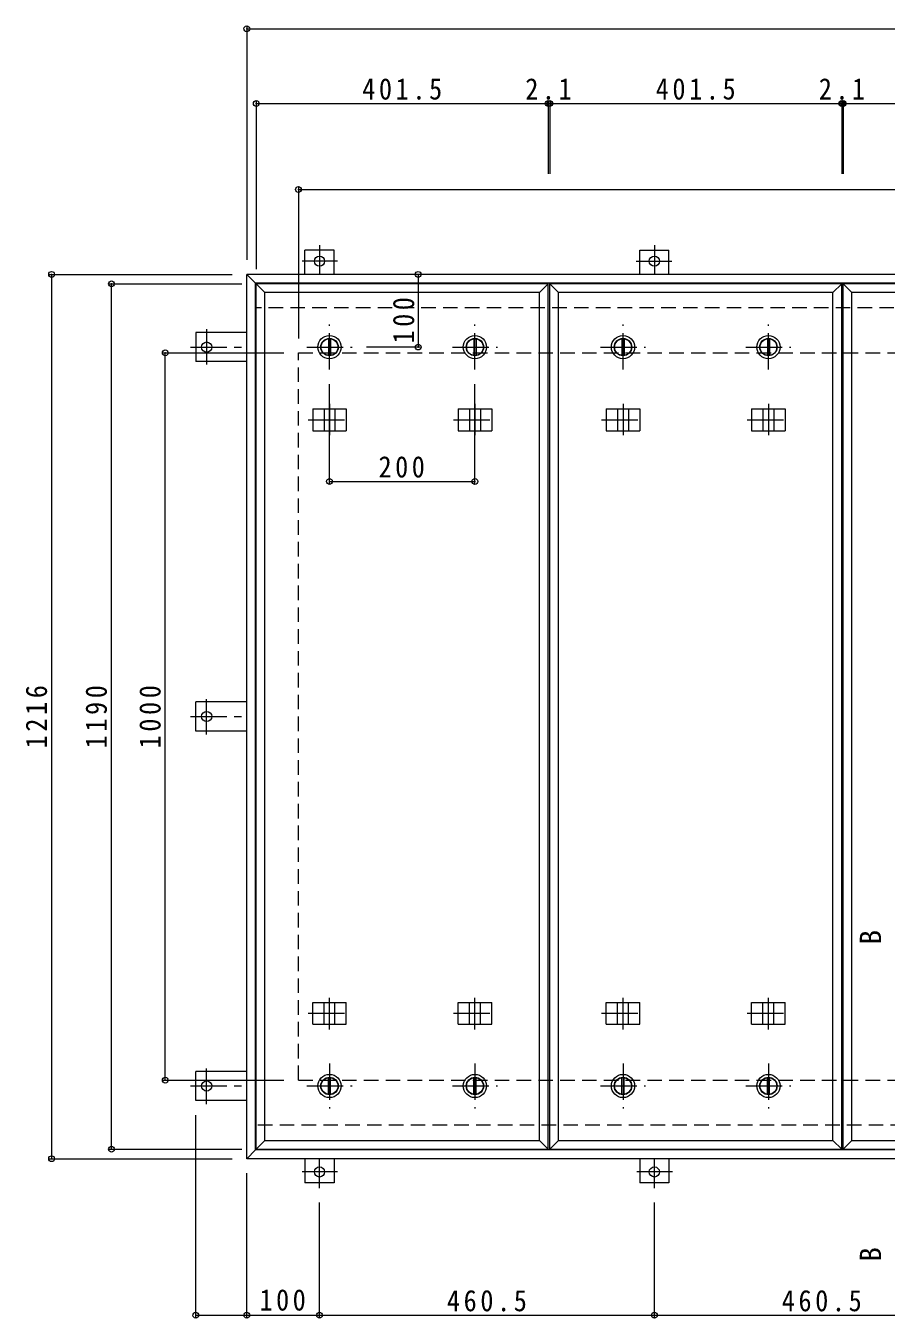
# Model space of a CAD drawing. Units: millimetres at full size, sheet at 1:10. Extents: x -2686 to 2781, y -1962 to 1908.
# Drawn here: x -2686 to -1503, y -346 to 1431 of the extents above; entities that cross this region are included whole.
import ezdxf
from ezdxf.enums import TextEntityAlignment as Align

# ---------------------------------------------------------------- set-up
doc = ezdxf.new("R2010")
doc.units = ezdxf.units.MM
doc.header["$LTSCALE"] = 10
doc.header["$PDMODE"] = 32
doc.header["$PDSIZE"] = 8
doc.linetypes.add('CHAIN1', pattern=[8, 5, -1, 1, -1])
doc.linetypes.add('DASHED2', pattern=[3, 2, -1])
for name, color, linetype, lineweight in [('0-1_躯体', 2, 'DASHED2', 9), ('0-2_仕上', 4, 'Continuous', 9), ('0-3_建具', 4, 'Continuous', 9), ('0-5_寸法', 7, 'Continuous', 9), ('0-C', 2, 'Continuous', 9), ('0-E', 3, 'Continuous', 9), ('0-F', 7, 'Continuous', 9)]:
    doc.layers.add(name, color=color, linetype=linetype, lineweight=lineweight)
doc.styles.add('ＭＳ ゴシック', font='')
doc.styles.get('ＭＳ ゴシック').set_extended_font_data('MS Gothic')

msp = doc.modelspace()

# ---------------------------------------------------------------- linework, layer by layer
at = {"layer": '0-1_躯体'}
for p, q in [((-352.35, 1042.92), (-2370.35, 1042.92)), ((-2311.35, 980.92), (-411.35, 980.92)), ((-2311.35, -19.08), (-2311.35, 980.92)), ((-2311.35, -19.08), (-411.35, -19.08)), ((-756.97, -81.08), (-2370.35, -81.08))]:
    msp.add_line(p, q, dxfattribs=at)
at = {"layer": '0-2_仕上'}
for p, q in [((-2369.35, -114.08), (-2369.35, 1075.92)), ((-1967.85, -114.08), (-1967.85, 1075.92)), ((-1965.72, -114.08), (-1965.72, 1075.92)), ((-1564.22, -114.08), (-1564.22, 1075.92)), ((-1562.1, -114.08), (-1562.1, 1075.92)), ((-2357.35, -102.08), (-2357.35, 1063.92)), ((-1979.85, -102.08), (-1979.85, 1063.92)), ((-1953.72, -102.08), (-1953.72, 1063.92)), ((-1576.22, -102.08), (-1576.22, 1063.92)), ((-1550.1, -102.08), (-1550.1, 1063.92))]:
    msp.add_line(p, q, dxfattribs=at)
for points in [[(-1979.85, 1063.92), (-1967.85, 1075.92), (-2369.35, 1075.92)], [(-1979.85, 1063.92), (-2357.35, 1063.92), (-2369.35, 1075.92)], [(-1576.22, 1063.92), (-1564.22, 1075.92), (-1965.72, 1075.92)], [(-1576.22, 1063.92), (-1953.72, 1063.92), (-1965.72, 1075.92)], [(-1172.6, 1063.92), (-1160.6, 1075.92), (-1562.1, 1075.92)], [(-1172.6, 1063.92), (-1550.1, 1063.92), (-1562.1, 1075.92)], [(-2357.35, -102.08), (-2369.35, -114.08), (-1967.85, -114.08)], [(-2357.35, -102.08), (-1979.85, -102.08), (-1967.85, -114.08)], [(-1953.72, -102.08), (-1965.72, -114.08), (-1564.22, -114.08)], [(-1953.72, -102.08), (-1576.22, -102.08), (-1564.22, -114.08)], [(-1550.1, -102.08), (-1562.1, -114.08), (-1160.6, -114.08)], [(-1550.1, -102.08), (-1172.6, -102.08), (-1160.6, -114.08)]]:
    msp.add_lwpolyline(points, dxfattribs=at)
at = {"layer": '0-3_建具', "color": 2}
for p, q in [((-2382.35, 1088.92), (-2370.35, 1076.92)), ((-340.35, 1088.92), (-2382.35, 1088.92)), ((-2382.35, -127.08), (-2382.35, 1088.92)), ((-352.35, 1076.92), (-2370.35, 1076.92)), ((-2370.35, -115.08), (-2370.35, 1076.92)), ((-2382.35, -127.08), (-2370.35, -115.08)), ((-352.35, -115.08), (-2370.35, -115.08)), ((-340.35, -127.08), (-2382.35, -127.08))]:
    msp.add_line(p, q, dxfattribs=at)
at = {"layer": '0-3_建具', "linetype": 'CHAIN1'}
for p, q in [((-2268.6, 911.04), (-2268.6, 867.8)), ((-2068.6, 911.04), (-2068.6, 867.8)), ((-1864.97, 911.04), (-1864.97, 867.8)), ((-1664.97, 911.04), (-1664.97, 867.8)), ((-2298.01, 888.92), (-2239.19, 888.92)), ((-2098.01, 888.92), (-2039.19, 888.92)), ((-1894.38, 888.92), (-1835.56, 888.92)), ((-1694.38, 888.92), (-1635.56, 888.92)), ((-2268.6, 50.81), (-2268.6, 94.04)), ((-2068.6, 50.81), (-2068.6, 94.04)), ((-1864.97, 50.81), (-1864.97, 94.04)), ((-1664.97, 50.81), (-1664.97, 94.04)), ((-2298.01, 72.92), (-2239.19, 72.92)), ((-2098.01, 72.92), (-2039.19, 72.92)), ((-1894.38, 72.92), (-1835.56, 72.92)), ((-1694.38, 72.92), (-1635.56, 72.92))]:
    msp.add_line(p, q, dxfattribs=at)
at = {"layer": '0-3_建具'}
for p, q in [((-2291.69, 903.92), (-2291.69, 873.92)), ((-2291.69, 903.92), (-2245.51, 903.92)), ((-2276.1, 903.92), (-2276.1, 873.92)), ((-2261.1, 903.92), (-2261.1, 873.92)), ((-2245.51, 903.92), (-2245.51, 873.92)), ((-2091.69, 903.92), (-2091.69, 873.92)), ((-2091.69, 903.92), (-2045.51, 903.92)), ((-2076.1, 903.92), (-2076.1, 873.92)), ((-2061.1, 903.92), (-2061.1, 873.92)), ((-2045.51, 903.92), (-2045.51, 873.92)), ((-1888.06, 903.92), (-1888.06, 873.92)), ((-1888.06, 903.92), (-1841.88, 903.92)), ((-1872.47, 903.92), (-1872.47, 873.92)), ((-1857.47, 903.92), (-1857.47, 873.92)), ((-1841.88, 903.92), (-1841.88, 873.92)), ((-1688.06, 903.92), (-1688.06, 873.92)), ((-1688.06, 903.92), (-1641.88, 903.92)), ((-1672.47, 903.92), (-1672.47, 873.92)), ((-1657.47, 903.92), (-1657.47, 873.92)), ((-1641.88, 903.92), (-1641.88, 873.92)), ((-2291.69, 873.92), (-2245.51, 873.92)), ((-2091.69, 873.92), (-2045.51, 873.92)), ((-1888.06, 873.92), (-1841.88, 873.92)), ((-1688.06, 873.92), (-1641.88, 873.92)), ((-2291.69, 57.92), (-2291.69, 87.92)), ((-2291.69, 87.92), (-2245.51, 87.92)), ((-2276.1, 57.92), (-2276.1, 87.92)), ((-2261.1, 57.92), (-2261.1, 87.92)), ((-2245.51, 57.92), (-2245.51, 87.92)), ((-2091.69, 57.92), (-2091.69, 87.92)), ((-2091.69, 87.92), (-2045.51, 87.92)), ((-2076.1, 57.92), (-2076.1, 87.92)), ((-2061.1, 57.92), (-2061.1, 87.92)), ((-2045.51, 57.92), (-2045.51, 87.92)), ((-1888.06, 57.92), (-1888.06, 87.92)), ((-1888.06, 87.92), (-1841.88, 87.92)), ((-1872.47, 57.92), (-1872.47, 87.92)), ((-1857.47, 57.92), (-1857.47, 87.92)), ((-1841.88, 57.92), (-1841.88, 87.92)), ((-1688.06, 57.92), (-1688.06, 87.92)), ((-1688.06, 87.92), (-1641.88, 87.92)), ((-1672.47, 57.92), (-1672.47, 87.92)), ((-1657.47, 57.92), (-1657.47, 87.92)), ((-1641.88, 57.92), (-1641.88, 87.92)), ((-2291.69, 57.92), (-2245.51, 57.92)), ((-2091.69, 57.92), (-2045.51, 57.92)), ((-1888.06, 57.92), (-1841.88, 57.92)), ((-1688.06, 57.92), (-1641.88, 57.92))]:
    msp.add_line(p, q, dxfattribs=at)
at = {"layer": '0-C', "linetype": 'CHAIN1'}
for p, q in [((-2268.6, 957.92), (-2268.6, 1019.92)), ((-2068.6, 957.92), (-2068.6, 1019.92)), ((-1864.97, 957.92), (-1864.97, 1019.92)), ((-1664.97, 957.92), (-1664.97, 1019.92)), ((-2299.6, 988.92), (-2237.6, 988.92)), ((-2099.6, 988.92), (-2037.6, 988.92)), ((-1895.97, 988.92), (-1833.97, 988.92)), ((-1695.97, 988.92), (-1633.97, 988.92)), ((-2268.6, 3.92), (-2268.6, -58.08)), ((-2068.6, 3.92), (-2068.6, -58.08)), ((-1864.97, 3.92), (-1864.97, -58.08)), ((-1664.97, 3.92), (-1664.97, -58.08)), ((-2299.6, -27.08), (-2237.6, -27.08)), ((-2099.6, -27.08), (-2037.6, -27.08)), ((-1895.97, -27.08), (-1833.97, -27.08)), ((-1695.97, -27.08), (-1633.97, -27.08))]:
    msp.add_line(p, q, dxfattribs=at)
at = {"layer": '0-C'}
for p, q in [((-2270.1, 1000.33), (-2270.1, 977.52)), ((-2267.1, 1000.33), (-2267.1, 977.52)), ((-2070.1, 1000.33), (-2070.1, 977.52)), ((-2067.1, 1000.33), (-2067.1, 977.52)), ((-1866.47, 1000.33), (-1866.47, 977.52)), ((-1863.47, 1000.33), (-1863.47, 977.52)), ((-1666.47, 1000.33), (-1666.47, 977.52)), ((-1663.47, 1000.33), (-1663.47, 977.52)), ((-2270.1, -38.48), (-2270.1, -15.67)), ((-2267.1, -38.48), (-2267.1, -15.67)), ((-2070.1, -38.48), (-2070.1, -15.67)), ((-2067.1, -38.48), (-2067.1, -15.67)), ((-1866.47, -38.48), (-1866.47, -15.67)), ((-1863.47, -38.48), (-1863.47, -15.67)), ((-1666.47, -38.48), (-1666.47, -15.67)), ((-1663.47, -38.48), (-1663.47, -15.67))]:
    msp.add_line(p, q, dxfattribs=at)
for centre, radius in [((-2268.6, 988.92), 16), ((-2268.6, 988.92), 12), ((-2268.6, 988.92), 11.5), ((-2068.6, 988.92), 16), ((-2068.6, 988.92), 12), ((-2068.6, 988.92), 11.5), ((-1864.97, 988.92), 16), ((-1864.97, 988.92), 12), ((-1864.97, 988.92), 11.5), ((-1664.97, 988.92), 16), ((-1664.97, 988.92), 12), ((-1664.97, 988.92), 11.5), ((-2268.6, -27.08), 16), ((-2268.6, -27.08), 12), ((-2268.6, -27.08), 11.5), ((-2068.6, -27.08), 16), ((-2068.6, -27.08), 12), ((-2068.6, -27.08), 11.5), ((-1864.97, -27.08), 16), ((-1864.97, -27.08), 12), ((-1864.97, -27.08), 11.5), ((-1664.97, -27.08), 16), ((-1664.97, -27.08), 12), ((-1664.97, -27.08), 11.5)]:
    msp.add_circle(centre, radius, dxfattribs=at)
at = {"layer": '0-E'}
for p, q in [((-2302.35, 1088.92), (-2302.35, 1122.12)), ((-2262.35, 1122.12), (-2302.35, 1122.12)), ((-2262.35, 1088.92), (-2262.35, 1122.12)), ((-1841.85, 1088.92), (-1841.85, 1122.12)), ((-1841.85, 1122.12), (-1801.85, 1122.12)), ((-1801.85, 1088.92), (-1801.85, 1122.12)), ((-2382.35, 1008.92), (-2452.55, 1008.92)), ((-2452.55, 1008.92), (-2452.55, 968.92)), ((-2382.35, 968.92), (-2452.55, 968.92)), ((-2382.35, 500.92), (-2452.55, 500.92)), ((-2452.55, 460.92), (-2452.55, 500.92)), ((-2382.35, 460.92), (-2452.55, 460.92)), ((-2382.35, -7.08), (-2452.55, -7.08)), ((-2452.55, -47.08), (-2452.55, -7.08)), ((-2382.35, -47.08), (-2452.55, -47.08)), ((-2302.35, -127.08), (-2302.35, -160.28)), ((-2262.35, -127.08), (-2262.35, -160.28)), ((-1841.85, -127.08), (-1841.85, -160.28)), ((-1801.85, -127.08), (-1801.85, -160.28)), ((-2262.35, -160.28), (-2302.35, -160.28)), ((-1801.85, -160.28), (-1841.85, -160.28))]:
    msp.add_line(p, q, dxfattribs=at)
at = {"layer": '0-E', "linetype": 'CHAIN1'}
for p, q in [((-2282.35, 1129.28), (-2282.35, 1089.12)), ((-1821.85, 1129.28), (-1821.85, 1089.12)), ((-2257.51, 1107.12), (-2306.39, 1107.12)), ((-1846.69, 1107.12), (-1797.8, 1107.12)), ((-2437.55, 1013.76), (-2437.55, 964.88)), ((-2459.71, 988.92), (-2382.35, 988.92)), ((-2437.55, 456.08), (-2437.55, 504.97)), ((-2459.71, 480.92), (-2382.35, 480.92)), ((-2437.55, -51.92), (-2437.55, -3.03)), ((-2459.71, -27.08), (-2382.35, -27.08)), ((-2282.35, -167.43), (-2282.35, -127.28)), ((-1821.85, -167.43), (-1821.85, -127.28)), ((-2257.51, -145.28), (-2306.39, -145.28)), ((-1797.01, -145.28), (-1845.89, -145.28))]:
    msp.add_line(p, q, dxfattribs=at)
at = {"layer": '0-E'}
for centre in [(-2282.35, 1107.12), (-1821.85, 1107.12), (-2437.55, 988.92), (-2437.55, 480.92), (-2437.55, -27.08), (-2282.35, -145.28), (-1821.85, -145.28)]:
    msp.add_circle(centre, 7, dxfattribs=at)
at = {"layer": '0-F'}
for p, q in [((-2382.35, 1429.64), (-2382.35, 1108.92)), ((-2382.35, 1426.64), (-340.35, 1426.64)), ((-2369.35, 1326.84), (-2369.35, 1095.92)), ((-2369.35, 1323.84), (-1967.85, 1323.84)), ((-1967.85, 1326.84), (-1967.85, 1227.25)), ((-1967.85, 1323.84), (-1965.72, 1323.84)), ((-1965.72, 1326.84), (-1965.72, 1227.25)), ((-1965.72, 1323.84), (-1564.22, 1323.84)), ((-1564.22, 1326.84), (-1564.22, 1227.25)), ((-1564.22, 1323.84), (-1562.1, 1323.84)), ((-1562.1, 1326.84), (-1562.1, 1227.25)), ((-1562.1, 1323.84), (-1160.6, 1323.84)), ((-2311.35, 1208.64), (-2311.35, 1000.92)), ((-2311.35, 1205.64), (-411.35, 1205.64)), ((-2653.72, 1088.92), (-2402.35, 1088.92)), ((-2650.72, 1088.92), (-2650.72, -127.08)), ((-2146.71, 1088.92), (-2146.71, 988.92)), ((-2571.4, 1075.92), (-2389.35, 1075.92)), ((-2568.4, -114.08), (-2568.4, 1075.92)), ((-2497.47, 980.92), (-2331.35, 980.92)), ((-2494.47, -19.08), (-2494.47, 980.92)), ((-2143.71, 988.92), (-2217.6, 988.92)), ((-2268.6, 801.17), (-2268.6, 937.92)), ((-2068.6, 801.17), (-2068.6, 937.92)), ((-2268.6, 804.17), (-2068.6, 804.17)), ((-2497.47, -19.08), (-2331.35, -19.08)), ((-2452.55, -345.32), (-2452.55, -67.08)), ((-2571.4, -114.08), (-2389.35, -114.08)), ((-2653.72, -127.08), (-2402.35, -127.08)), ((-2382.35, -345.32), (-2382.35, -147.08)), ((-2282.35, -345.32), (-2282.35, -187.43)), ((-1821.85, -345.32), (-1821.85, -187.43)), ((-2452.55, -342.32), (-2382.35, -342.32)), ((-2382.35, -342.32), (-2282.35, -342.32)), ((-2282.35, -342.32), (-1821.85, -342.32)), ((-1821.85, -342.32), (-1361.35, -342.32))]:
    msp.add_line(p, q, dxfattribs=at)
for p in [(-2382.35, 1426.64), (-2369.35, 1323.84), (-1967.85, 1323.84), (-1965.72, 1323.84), (-1564.22, 1323.84), (-1562.1, 1323.84), (-2311.35, 1205.64), (-2650.72, 1088.92), (-2146.71, 1088.92), (-2568.4, 1075.92), (-2494.47, 980.92), (-2146.71, 988.92), (-2268.6, 804.17), (-2068.6, 804.17), (-2494.47, -19.08), (-2650.72, -127.08), (-2568.4, -114.08), (-2452.55, -342.32), (-2382.35, -342.32), (-2282.35, -342.32), (-1821.85, -342.32)]:
    msp.add_point(p, dxfattribs=at)

# ---------------------------------------------------------------- texts
at = {"layer": '0-5_寸法', "color": 2, "style": 'ＭＳ ゴシック'}
for p in [(-1501.21, 167.46), (-1501.21, -268.73)]:
    msp.add_text('B', height=29.33, rotation=90, dxfattribs=at).set_placement(p, align=Align.BOTTOM_LEFT)
at = {"layer": '0-F', "color": 2, "char_height": 29.33, "attachment_point": 7, "style": 'ＭＳ ゴシック'}
for s, insert in [('\\T1.28;\\W0.9;401.5', (-2223.6, 1328.84)), ('\\T1.27;\\W0.9;2.1', (-1999.29, 1328.84)), ('\\T1.28;\\W0.9;401.5', (-1819.97, 1328.84)), ('\\T1.27;\\W0.9;2.1', (-1595.66, 1328.84)), ('\\T1.27;\\W0.9;200', (-2201.1, 809.17)), ('\\T1.27;\\W0.9;100', (-2364.85, -336.32)), ('\\T1.28;\\W0.9;460.5', (-2107.1, -337.32)), ('\\T1.28;\\W0.9;460.5', (-1646.6, -337.32))]:
    msp.add_mtext(s, dxfattribs=dict(at, insert=insert))
at = {"layer": '0-F', "color": 2, "char_height": 29.33, "attachment_point": 7, "rotation": 90, "style": 'ＭＳ ゴシック'}
for s, insert in [('\\T1.27;\\W0.9;100', (-2151.71, 994)), ('\\T1.28;\\W0.9;1216', (-2656.72, 437.17)), ('\\T1.28;\\W0.9;1190', (-2574.4, 437.17)), ('\\T1.28;\\W0.9;1000', (-2500.47, 437.17))]:
    msp.add_mtext(s, dxfattribs=dict(at, insert=insert))

doc.saveas('drawing.dxf')
